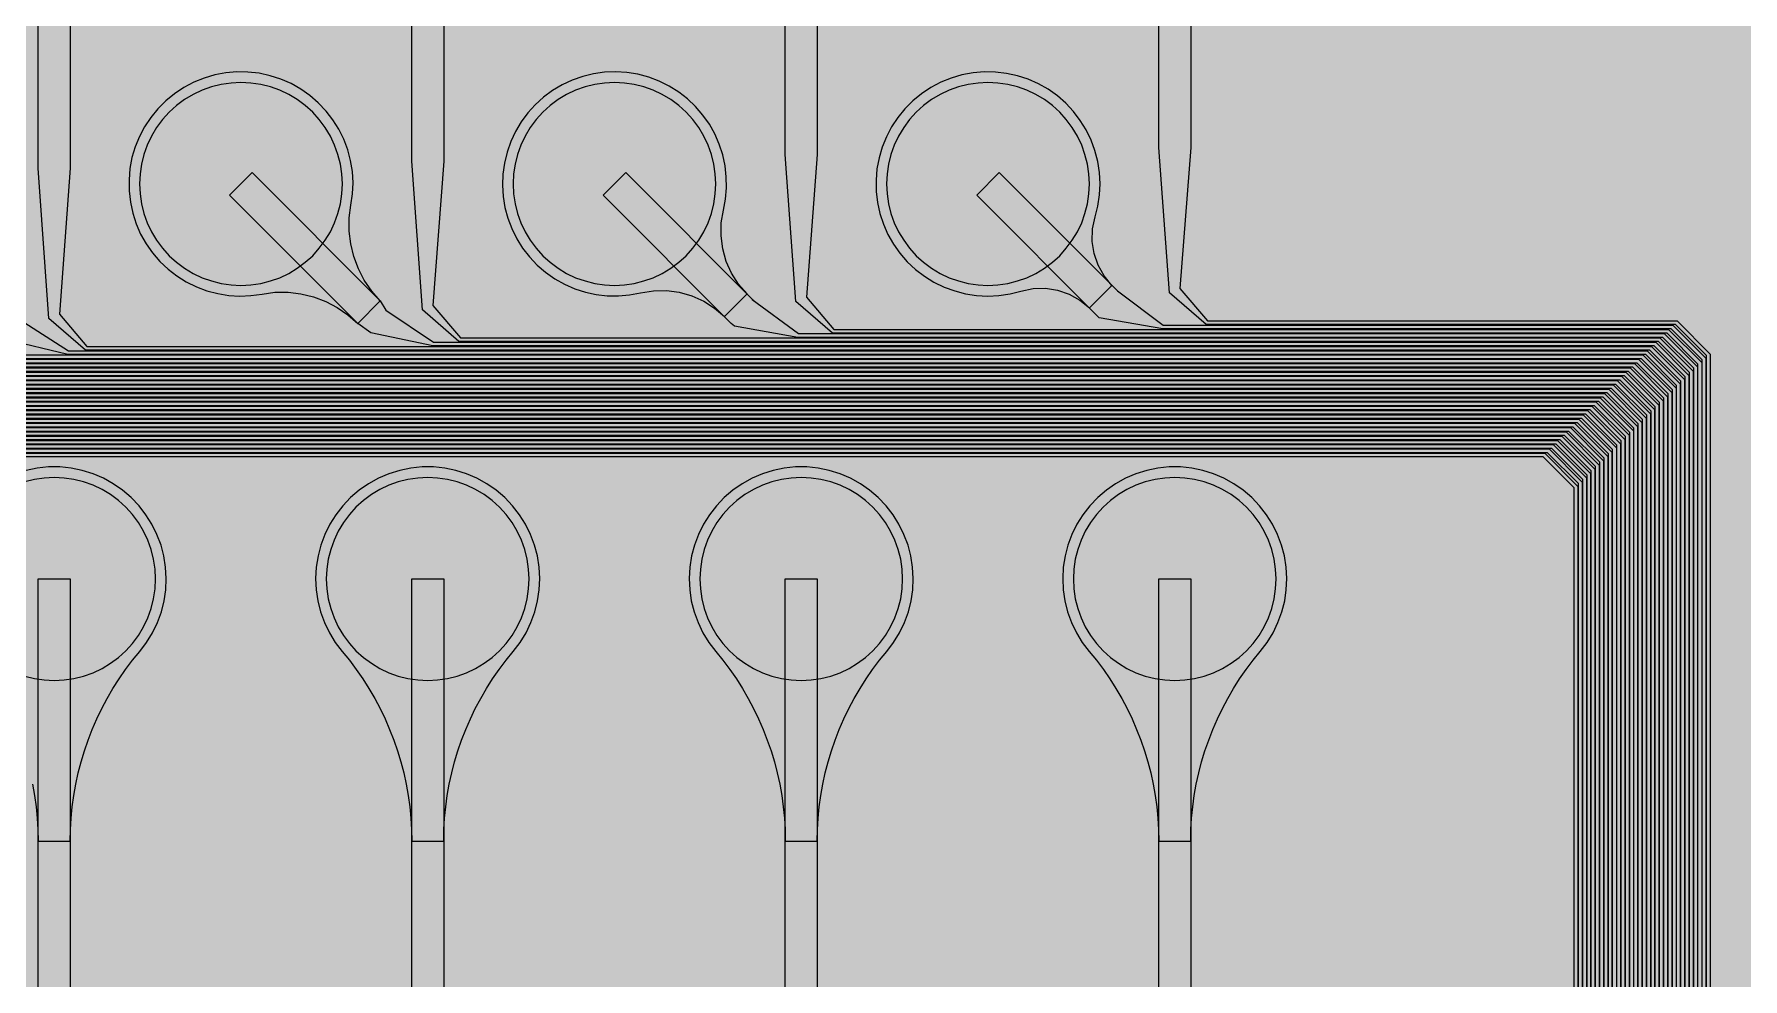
# Model space of a CAD drawing. Header units: metres. Extents: x -7231 to 10969, y -37556 to 1873.
# Drawn here: x 7913 to 9514, y -20415 to -19531 of the extents above; entities that cross this region are included whole.
import ezdxf

# ---------------------------------------------------------------- set-up
doc = ezdxf.new("R2010")
doc.units = ezdxf.units.M
for name, color, linetype in [('Metal1', 4, 'CONTINUOUS'), ('Metal2', 3, 'CONTINUOUS'), ('Polyimide', 7, 'CONTINUOUS'), ('Polyimide_Negative', 5, 'CONTINUOUS')]:
    doc.layers.add(name, color=color, linetype=linetype)

msp = doc.modelspace()

# ---------------------------------------------------------------- hatches: boundary and pattern name
at = {"layer": 'Polyimide'}
msp.add_hatch(color=7, dxfattribs=at).paths.add_polyline_path([(4065.7, -468), (4066.7, -502), (4068.5, -536), (4071.4, -570), (4075.5, -604), (4081, -638), (4088, -672), (4096.5, -706), (4106.6, -740), (4118.3, -774), (4131.6, -808), (4146.5, -842), (4162.9, -876), (4180.7, -910), (4199.8, -944), (4220.2, -978), (4241.7, -1012), (4264.2, -1046), (4287.5, -1080), (4311.5, -1114), (4336, -1148), (4360.9, -1182), (4385.9, -1216), (4410.9, -1250), (4435.7, -1284), (4460.2, -1318), (4484.2, -1352), (4507.5, -1385.9), (4530, -1419.9), (4551.5, -1453.9), (4571.9, -1487.9), (4591.1, -1521.9), (4608.9, -1555.9), (4625.3, -1589.9), (4640.1, -1623.9), (4653.4, -1657.9), (4665.1, -1691.9), (4675.2, -1725.9), (4683.7, -1759.9), (4690.7, -1793.9), (4696.2, -1827.9), (4700.3, -1861.9), (4703.2, -1895.9), (4705.1, -1929.9), (4706.1, -1963.9), (4706.4, -1997.9), (4706.5, -2031.9), (4706.5, -4793), (4710, -4838.4), (4720.2, -4882.7), (4737.1, -4925), (4760.1, -4964.2), (4788.9, -4999.5), (4822.6, -5030), (4860.5, -5055.1), (4901.8, -5074.2), (4901.8, -5074.2), (4970.7, -5105.2), (5034.7, -5145.3), (5092.8, -5193.5), (5143.8, -5249.2), (5186.9, -5311.2), (5221.2, -5378.4), (5246.2, -5449.7), (5261.4, -5523.7), (5266.5, -5599), (5261.4, -5674.3), (5246.2, -5748.3), (5221.2, -5819.6), (5186.9, -5886.8), (5143.8, -5948.8), (5092.8, -6004.5), (5034.7, -6052.7), (4970.7, -6092.8), (4901.8, -6123.8), (4860.5, -6142.9), (4822.6, -6168), (4788.9, -6198.5), (4760.1, -6233.8), (4737.1, -6273), (4720.2, -6315.3), (4710, -6359.6), (4706.5, -6405), (4706.5, -9221.5), (4710, -9266.9), (4720.2, -9311.2), (4737.1, -9353.5), (4760.1, -9392.7), (4788.9, -9428), (4822.6, -9458.5), (4860.5, -9483.6), (4901.8, -9502.7), (4970.7, -9533.7), (5034.7, -9573.8), (5092.8, -9622), (5143.8, -9677.7), (5186.9, -9739.7), (5221.2, -9806.9), (5246.2, -9878.2), (5261.4, -9952.2), (5266.5, -10027.5), (5261.4, -10102.8), (5246.2, -10176.8), (5221.2, -10248.1), (5186.9, -10315.3), (5143.8, -10377.3), (5092.8, -10433), (5034.7, -10481.2), (4970.7, -10521.3), (4901.8, -10552.3), (4860.5, -10571.4), (4822.6, -10596.5), (4788.9, -10627), (4760.1, -10662.3), (4737.1, -10701.5), (4720.2, -10743.8), (4710, -10788.1), (4706.5, -10833.5), (4706.5, -13650), (4710, -13695.4), (4720.2, -13739.7), (4737.1, -13782), (4760.1, -13821.2), (4788.9, -13856.5), (4822.6, -13887), (4860.5, -13912.1), (4901.8, -13931.2), (4970.7, -13962.2), (5034.7, -14002.2), (5092.8, -14050.5), (5143.8, -14106.2), (5186.9, -14168.2), (5221.2, -14235.4), (5246.2, -14306.7), (5261.4, -14380.7), (5266.5, -14456), (5261.4, -14531.3), (5246.2, -14605.3), (5221.2, -14676.5), (5186.9, -14743.8), (5143.8, -14805.8), (5092.8, -14861.5), (5034.7, -14909.7), (4970.7, -14949.8), (4901.8, -14980.8), (4860.5, -14999.9), (4822.6, -15025), (4788.9, -15055.5), (4760.1, -15090.8), (4737.1, -15130), (4720.2, -15172.3), (4710, -15216.6), (4706.5, -15262), (4706.5, -15456), (4720.9, -15750), (4764.1, -16041.3), (4835.7, -16326.8), (4934.9, -16604), (5060.7, -16870.2), (5212.1, -17122.7), (5387.5, -17359.2), (5585.2, -17577.3), (5803.3, -17775), (6039.8, -17950.4), (6292.3, -18101.8), (6558.4, -18227.6), (6835.6, -18326.8), (7121.2, -18398.3), (7412.4, -18441.5), (7706.5, -18456), (9969, -18456), (10047.4, -18459.8), (10125.1, -18471.4), (10201.2, -18490.4), (10275.2, -18516.9), (10346.1, -18550.5), (10413.5, -18590.8), (10476.5, -18637.6), (10534.7, -18690.3), (10587.4, -18748.5), (10634.2, -18811.5), (10674.5, -18878.9), (10708.1, -18949.8), (10734.6, -19023.8), (10753.6, -19099.9), (10765.2, -19177.6), (10769, -19256), (10769, -20895.8), (10730.2, -20951.4), (10694.6, -21009.1), (10662.2, -21068.6), (10633.2, -21129.9), (10607.6, -21192.7), (10585.5, -21256.7), (10566.9, -21322), (10552, -21388.1), (10540.8, -21455), (10533.4, -21522.3), (10529.6, -21590), (10529.6, -21657.8), (10533.4, -21725.5), (10540.8, -21792.9), (10552, -21859.7), (10566.9, -21925.9), (10585.5, -21991.1), (10607.6, -22055.2), (10633.2, -22117.9), (10662.2, -22179.2), (10694.6, -22238.7), (10730.2, -22296.4), (10769, -22352), (10769, -32454.2), (10728.7, -32510.5), (10691.7, -32568.9), (10658, -32629.3), (10627.8, -32691.6), (10601.2, -32755.4), (10578.2, -32820.7), (10558.9, -32887.1), (10543.4, -32954.5), (10531.8, -33022.7), (10524, -33091.4), (10520.1, -33160.5), (10520.1, -33229.7), (10524, -33298.8), (10531.8, -33367.5), (10543.4, -33435.7), (10558.9, -33503.1), (10578.2, -33569.5), (10601.2, -33634.8), (10627.8, -33698.6), (10658, -33760.8), (10691.7, -33821.3), (10728.7, -33879.7), (10769, -33936), (10769, -36556), (10765.2, -36634.4), (10753.6, -36712.1), (10734.6, -36788.2), (10708.1, -36862.1), (10674.5, -36933.1), (10634.2, -37000.5), (10587.4, -37063.5), (10534.7, -37121.7), (10476.5, -37174.4), (10413.5, -37221.2), (10346.1, -37261.5), (10275.2, -37295.1), (10201.2, -37321.6), (10125.1, -37340.6), (10047.4, -37352.1), (9969, -37356), (-6231, -37356), (-6309.4, -37352.1), (-6387.1, -37340.6), (-6463.2, -37321.6), (-6537.2, -37295.1), (-6608.1, -37261.5), (-6675.5, -37221.2), (-6738.5, -37174.4), (-6796.7, -37121.7), (-6849.4, -37063.5), (-6896.2, -37000.5), (-6936.5, -36933.1), (-6970.1, -36862.1), (-6996.6, -36788.2), (-7015.6, -36712.1), (-7027.2, -36634.4), (-7031, -36556), (-7031, -33936), (-6990.7, -33879.8), (-6953.7, -33821.3), (-6920, -33760.9), (-6889.8, -33698.6), (-6863.2, -33634.8), (-6840.2, -33569.5), (-6820.9, -33503.1), (-6805.4, -33435.7), (-6793.7, -33367.5), (-6785.9, -33298.8), (-6782, -33229.7), (-6782, -33160.5), (-6785.9, -33091.4), (-6793.7, -33022.7), (-6805.4, -32954.5), (-6820.9, -32887.1), (-6840.2, -32820.6), (-6863.2, -32755.4), (-6889.8, -32691.5), (-6920, -32629.3), (-6953.7, -32568.9), (-6990.7, -32510.4), (-7031, -32454.2), (-7031, -22364.8), (-6990.7, -22308.6), (-6953.7, -22250.1), (-6920, -22189.7), (-6889.8, -22127.5), (-6863.2, -22063.6), (-6840.2, -21998.4), (-6820.9, -21931.9), (-6805.4, -21864.5), (-6793.7, -21796.3), (-6785.9, -21727.6), (-6782, -21658.5), (-6782, -21589.3), (-6785.9, -21520.3), (-6793.7, -21451.5), (-6805.4, -21383.3), (-6820.9, -21315.9), (-6840.2, -21249.5), (-6863.2, -21184.2), (-6889.8, -21120.4), (-6920, -21058.1), (-6953.7, -20997.7), (-6990.7, -20939.3), (-7031, -20883), (-7031, -19256), (-7027.2, -19177.6), (-7015.6, -19099.9), (-6996.6, -19023.8), (-6970.1, -18949.8), (-6936.5, -18878.9), (-6896.2, -18811.5), (-6849.4, -18748.5), (-6796.7, -18690.3), (-6738.5, -18637.6), (-6675.5, -18590.8), (-6608.1, -18550.5), (-6537.2, -18516.9), (-6463.2, -18490.4), (-6387.1, -18471.4), (-6309.4, -18459.8), (-6231, -18456), (-3968.5, -18456), (-3674.4, -18441.5), (-3383.2, -18398.3), (-3097.6, -18326.8), (-2820.4, -18227.6), (-2554.3, -18101.8), (-2301.8, -17950.4), (-2065.3, -17775), (-1847.2, -17577.3), (-1649.5, -17359.2), (-1474.1, -17122.7), (-1322.7, -16870.2), (-1196.9, -16604), (-1097.7, -16326.8), (-1026.1, -16041.3), (-982.9, -15750), (-968.5, -15456), (-968.5, -15262), (-972, -15216.6), (-982.2, -15172.3), (-999.1, -15130), (-1022.1, -15090.8), (-1050.9, -15055.5), (-1084.6, -15025), (-1122.5, -14999.9), (-1163.8, -14980.8), (-1232.7, -14949.8), (-1296.7, -14909.7), (-1354.8, -14861.5), (-1405.8, -14805.8), (-1448.9, -14743.8), (-1483.2, -14676.5), (-1508.2, -14605.3), (-1523.4, -14531.3), (-1528.5, -14456), (-1523.4, -14380.7), (-1508.2, -14306.7), (-1483.2, -14235.4), (-1448.9, -14168.2), (-1405.8, -14106.2), (-1354.8, -14050.5), (-1296.7, -14002.2), (-1232.7, -13962.2), (-1163.8, -13931.2), (-1122.5, -13912.1), (-1084.6, -13887), (-1050.9, -13856.5), (-1022.1, -13821.2), (-999.1, -13782), (-982.2, -13739.7), (-972, -13695.4), (-968.5, -13650), (-968.5, -12309.6), (-972, -12264.3), (-982.2, -12219.9), (-999.1, -12177.7), (-1022.1, -12138.5), (-1050.9, -12103.2), (-1084.6, -12072.6), (-1122.5, -12047.5), (-1163.8, -12028.5), (-1232.7, -11997.4), (-1296.7, -11957.4), (-1354.8, -11909.1), (-1405.8, -11853.5), (-1448.9, -11791.5), (-1483.2, -11724.2), (-1508.2, -11653), (-1523.4, -11579), (-1528.5, -11503.7), (-1523.4, -11428.3), (-1508.2, -11354.4), (-1483.2, -11283.1), (-1448.9, -11215.9), (-1405.8, -11153.8), (-1354.8, -11098.2), (-1296.7, -11049.9), (-1232.7, -11009.9), (-1163.8, -10978.8), (-1122.5, -10959.8), (-1084.6, -10934.7), (-1050.9, -10904.1), (-1022.1, -10868.9), (-999.1, -10829.6), (-982.2, -10787.4), (-972, -10743), (-968.5, -10697.7), (-968.5, -9357.3), (-972, -9311.9), (-982.2, -9267.6), (-999.1, -9225.4), (-1022.1, -9186.1), (-1050.9, -9150.8), (-1084.6, -9120.3), (-1122.5, -9095.2), (-1163.8, -9076.2), (-1163.8, -9076.2), (-1232.7, -9045.1), (-1296.7, -9005.1), (-1354.8, -8956.8), (-1405.8, -8901.1), (-1448.9, -8839.1), (-1483.2, -8771.9), (-1508.2, -8700.6), (-1523.4, -8626.7), (-1528.5, -8551.3), (-1523.4, -8476), (-1508.2, -8402), (-1483.2, -8330.8), (-1448.9, -8263.5), (-1405.8, -8201.5), (-1354.8, -8145.9), (-1296.7, -8097.6), (-1232.7, -8057.6), (-1163.8, -8026.5), (-1163.8, -8026.5), (-1122.5, -8007.4), (-1084.6, -7982.4), (-1050.9, -7951.8), (-1022.1, -7916.5), (-999.1, -7877.3), (-982.2, -7835), (-972, -7790.7), (-968.5, -7745.4), (-968.5, -6405), (-972, -6359.6), (-982.2, -6315.3), (-999.1, -6273), (-1022.1, -6233.8), (-1050.9, -6198.5), (-1084.6, -6168), (-1122.5, -6142.9), (-1163.8, -6123.8), (-1163.8, -6123.8), (-1232.7, -6092.8), (-1296.7, -6052.7), (-1354.8, -6004.5), (-1405.8, -5948.8), (-1448.9, -5886.8), (-1483.2, -5819.6), (-1508.2, -5748.3), (-1523.4, -5674.3), (-1528.5, -5599), (-1523.4, -5523.7), (-1508.2, -5449.7), (-1483.2, -5378.4), (-1448.9, -5311.2), (-1405.8, -5249.2), (-1354.8, -5193.5), (-1296.7, -5145.3), (-1232.7, -5105.2), (-1163.8, -5074.2), (-1163.8, -5074.2), (-1122.5, -5055.1), (-1084.6, -5030), (-1050.9, -4999.5), (-1022.1, -4964.2), (-999.1, -4925), (-982.2, -4882.7), (-972, -4838.4), (-968.5, -4793), (-968.5, -2031.9), (-968.4, -1997.9), (-968.1, -1963.9), (-967.1, -1929.9), (-965.2, -1895.9), (-962.2, -1861.9), (-958, -1827.9), (-952.4, -1793.9), (-945.3, -1759.9), (-936.6, -1725.9), (-926.4, -1691.9), (-914.4, -1657.9), (-900.9, -1623.9), (-885.7, -1589.9), (-869.1, -1555.9), (-850.9, -1521.9), (-831.4, -1487.9), (-810.6, -1453.9), (-788.7, -1419.9), (-765.8, -1385.9), (-742.1, -1352), (-717.6, -1318), (-692.7, -1284), (-667.4, -1250), (-641.9, -1216), (-616.4, -1182), (-591.1, -1148), (-566.1, -1114), (-541.7, -1080), (-517.9, -1046), (-495, -1012), (-473.1, -978), (-452.4, -944), (-432.8, -910), (-414.7, -876), (-398, -842), (-382.9, -808), (-369.3, -774), (-357.4, -740), (-347.1, -706), (-338.4, -672), (-331.3, -638), (-325.7, -604), (-321.5, -570), (-318.6, -536), (-316.7, -502), (-315.7, -468), (-315.3, -434), (-315.2, -400), (-315.2, 401), (-315.2, 451), (-315.2, 1644), (-270.2, 1644), (-270, 1637.1), (-269.4, 1630.3), (-268.2, 1623.5), (-266.7, 1616.8), (-264.7, 1610.2), (-262.3, 1603.8), (-259.4, 1597.6), (-256.2, 1591.5), (-252.6, 1585.7), (-248.6, 1580.1), (-244.2, 1574.8), (-239.5, 1569.8), (-234.5, 1565.1), (-229.2, 1560.7), (-223.6, 1556.7), (-217.8, 1553.1), (-211.7, 1549.8), (-205.4, 1547), (-199, 1544.6), (-192.4, 1542.6), (-185.7, 1541), (-179, 1539.9), (-172.1, 1539.2), (-165.2, 1539), (-158.4, 1539.2), (-151.5, 1539.9), (-144.8, 1541), (-138.1, 1542.6), (-131.5, 1544.6), (-125.1, 1547), (-118.8, 1549.8), (-112.8, 1553.1), (-106.9, 1556.7), (-101.3, 1560.7), (-96, 1565.1), (-91, 1569.8), (-86.3, 1574.8), (-81.9, 1580.1), (-77.9, 1585.7), (-74.3, 1591.5), (-71.1, 1597.6), (-68.2, 1603.8), (-65.8, 1610.2), (-63.8, 1616.8), (-62.3, 1623.5), (-61.1, 1630.3), (-60.5, 1637.1), (-60.2, 1644), (1853, 1644), (1853, 1573), (3815.2, 1573), (3815.5, 1579.5), (3816.1, 1586.1), (3817.2, 1592.5), (3818.7, 1598.9), (3820.6, 1605.1), (3822.9, 1611.3), (3825.6, 1617.2), (3828.6, 1623), (3832.1, 1628.6), (3835.9, 1633.9), (3840.1, 1638.9), (3844.5, 1643.7), (3849.3, 1648.2), (3854.4, 1652.3), (3859.7, 1656.1), (3865.2, 1659.6), (3871, 1662.7), (3877, 1665.4), (3883.1, 1667.7), (3889.4, 1669.6), (3895.7, 1671.1), (3902.2, 1672.1), (3908.7, 1672.8), (3915.2, 1673), (3921.8, 1672.8), (3928.3, 1672.1), (3934.8, 1671.1), (3941.1, 1669.6), (3947.4, 1667.7), (3953.5, 1665.4), (3959.5, 1662.7), (3965.2, 1659.6), (3970.8, 1656.1), (3976.1, 1652.3), (3981.2, 1648.2), (3986, 1643.7), (3990.4, 1638.9), (3994.6, 1633.9), (3998.4, 1628.6), (4001.9, 1623), (4004.9, 1617.2), (4007.6, 1611.3), (4009.9, 1605.1), (4011.8, 1598.9), (4013.3, 1592.5), (4014.4, 1586.1), (4015, 1579.5), (4015.2, 1573), (4065.2, 1573), (4065.2, 451), (4065.2, 401), (4065.2, -400), (4065.3, -434), (4065.7, -468)])

# ---------------------------------------------------------------- linework, layer by layer
at = {"layer": 'Metal1'}
for points in [[(3181.7, -21231.2), (9450.8, -21231.2), (9479.8, -21202.3), (9479.8, -19831.7), (9450.8, -19802.8), (9010.8, -19802.8), (8976.6, -19773), (8966.5, -19636.9), (8966.5, -18931), (8996.5, -18931), (8996.5, -19636.9), (8986.4, -19769), (9012.2, -19799.2), (9452.2, -19799.2), (9483.2, -19830.3), (9483.2, -21203.7), (9452.2, -21234.7), (3180.3, -21234.7)], [(3189.7, -21223.2), (9442.8, -21223.2), (9471.8, -21194.3), (9471.8, -19839.7), (9442.8, -19810.7), (8660.8, -19810.7), (8626.6, -19781), (8616.5, -19643.3), (8616.5, -18931), (8646.5, -18931), (8646.5, -19643.3), (8636.4, -19777), (8662.2, -19807.2), (9444.2, -19807.2), (9475.3, -19838.3), (9475.3, -21195.7), (9444.2, -21226.7), (3188.3, -21226.7)], [(3197.7, -21215.2), (9434.8, -21215.2), (9463.8, -21186.3), (9463.8, -19847.7), (9434.8, -19818.7), (8310.8, -19818.7), (8276.6, -19789), (8266.5, -19649.7), (8266.5, -18931), (8296.5, -18931), (8296.5, -19649.7), (8286.4, -19785), (8312.2, -19815.2), (9436.2, -19815.2), (9467.2, -19846.3), (9467.2, -21187.7), (9436.2, -21218.8), (3196.3, -21218.8)], [(3205.7, -21207.2), (9426.8, -21207.2), (9455.8, -21178.3), (9455.8, -19855.7), (9426.8, -19826.8), (7960.8, -19826.8), (7926.6, -19797), (7916.5, -19656.1), (7916.5, -18931), (7946.5, -18931), (7946.5, -19656.1), (7936.4, -19793), (7962.2, -19823.2), (9428.2, -19823.2), (9459.3, -19854.3), (9459.3, -21179.7), (9428.2, -21210.7), (3204.3, -21210.7)], [(7612.2, -19831.2), (9420.2, -19831.2), (9451.2, -19862.3), (9451.2, -21171.7), (9420.2, -21202.7), (3212.3, -21202.7)], [(3213.7, -21199.2), (9418.8, -21199.2), (9447.8, -21170.3), (9447.8, -19863.7), (9418.8, -19834.8), (7610.8, -19834.8)], [(7262.2, -19839.2), (9412.2, -19839.2), (9443.3, -19870.3), (9443.3, -21163.7), (9412.2, -21194.7), (3220.3, -21194.7)], [(3221.7, -21191.2), (9410.8, -21191.2), (9439.8, -21162.3), (9439.8, -19871.7), (9410.8, -19842.7), (7260.8, -19842.7)], [(6912.2, -19847.2), (9404.2, -19847.2), (9435.2, -19878.3), (9435.2, -21155.7), (9404.2, -21186.8), (3228.3, -21186.8)], [(3229.7, -21183.2), (9402.8, -21183.2), (9431.8, -21154.3), (9431.8, -19879.7), (9402.8, -19850.7), (6910.8, -19850.7)], [(6562.2, -19855.2), (9396.2, -19855.2), (9427.3, -19886.3), (9427.3, -21147.7), (9396.2, -21178.7), (3236.3, -21178.7)], [(3237.7, -21175.2), (9394.8, -21175.2), (9423.8, -21146.3), (9423.8, -19887.7), (9394.8, -19858.8), (6560.8, -19858.8)], [(6212.2, -19863.2), (9388.2, -19863.2), (9419.2, -19894.3), (9419.2, -21139.7), (9388.2, -21170.7), (3244.3, -21170.7)], [(3245.7, -21167.2), (9386.8, -21167.2), (9415.8, -21138.3), (9415.8, -19895.7), (9386.8, -19866.8), (6210.8, -19866.8)], [(5862.2, -19871.2), (9380.2, -19871.2), (9411.3, -19902.3), (9411.3, -21131.7), (9380.2, -21162.7), (3252.3, -21162.7)], [(3253.7, -21159.2), (9378.8, -21159.2), (9407.8, -21130.3), (9407.8, -19903.7), (9378.8, -19874.7), (5860.8, -19874.7)], [(5512.2, -19879.2), (9372.2, -19879.2), (9403.2, -19910.3), (9403.2, -21123.7), (9372.2, -21154.8), (3260.3, -21154.8)], [(3261.7, -21151.2), (9370.8, -21151.2), (9399.8, -21122.3), (9399.8, -19911.7), (9370.8, -19882.7), (5510.8, -19882.7)], [(5162.2, -19887.2), (9364.2, -19887.2), (9395.3, -19918.3), (9395.3, -21115.7), (9364.2, -21146.7), (3268.3, -21146.7)], [(3269.7, -21143.2), (9362.8, -21143.2), (9391.8, -21114.3), (9391.8, -19919.7), (9362.8, -19890.8), (5160.8, -19890.8)], [(4812.2, -19895.2), (9356.2, -19895.2), (9387.2, -19926.3), (9387.2, -21107.7), (9356.2, -21138.7), (3276.3, -21138.7)], [(3277.7, -21135.2), (9354.8, -21135.2), (9383.8, -21106.3), (9383.8, -19927.7), (9354.8, -19898.8), (4810.8, -19898.8)], [(4462.2, -19903.2), (9348.2, -19903.2), (9379.3, -19934.3), (9379.3, -21099.7), (9348.2, -21130.7), (3284.3, -21130.7)], [(3285.7, -21127.2), (9346.8, -21127.2), (9375.8, -21098.3), (9375.8, -19935.7), (9346.8, -19906.7), (4460.8, -19906.7)], [(4112.2, -19911.2), (9340.2, -19911.2), (9371.2, -19942.3), (9371.2, -21091.7), (9340.2, -21122.8), (3292.3, -21122.8)], [(3293.7, -21119.2), (9338.8, -21119.2), (9367.8, -21090.3), (9367.8, -19943.7), (9338.8, -19914.7), (4110.8, -19914.7)], [(3762.2, -19919.2), (9332.2, -19919.2), (9363.3, -19950.3), (9363.3, -21083.7), (9332.2, -21114.7), (3300.3, -21114.7)], [(3301.7, -21111.2), (9330.8, -21111.2), (9359.8, -21082.3), (9359.8, -19951.7), (9330.8, -19922.8), (3760.8, -19922.8)], [(7911.3, -20233.2), (7913.2, -20243.8), (7914.6, -20254.4), (7915.7, -20265.1), (7916.3, -20275.8), (7916.5, -20286.6), (7946.5, -20286.6), (7946.5, -20286.6), (7946.7, -20275.8), (7947.3, -20265.1), (7948.4, -20254.4), (7949.8, -20243.8), (7951.7, -20233.2), (7954, -20222.7), (7956.7, -20212.4), (7959.8, -20202.1), (7963.3, -20191.9), (7967.2, -20181.9), (7971.5, -20172.1), (7976.1, -20162.4), (7981.2, -20152.9), (7986.6, -20143.6), (7992.3, -20134.6), (7998.4, -20125.8), (8004.9, -20117.2), (8011.6, -20108.9), (8018.1, -20100.4), (8023.6, -20091.4), (8028.2, -20081.8), (8031.9, -20071.9), (8034.5, -20061.6), (8036, -20051.1), (8036.5, -20040.5), (8035.9, -20029.9), (8034.3, -20019.4), (8031.6, -20009.2), (8027.8, -19999.3), (8023.1, -19989.8), (8017.5, -19980.8), (8011, -19972.4), (8003.7, -19964.7), (7995.6, -19957.8), (7986.9, -19951.8), (7977.6, -19946.7), (7967.9, -19942.5), (7957.7, -19939.3), (7947.4, -19937.2), (7936.8, -19936.1), (7926.2, -19936.1), (7915.6, -19937.2), (7905.3, -19939.3)], [(3309.7, -21103.2), (8950.8, -21103.2), (8977.1, -21073.2), (8966.5, -20902.1), (8966.5, -20041), (8996.5, -20041), (8996.5, -20902.1), (8985.9, -21076.8), (8952.2, -21106.7), (3308.3, -21106.7)], [(3317.7, -21095.2), (8600.8, -21095.2), (8627.1, -21065.2), (8616.5, -20895.7), (8616.5, -20041), (8646.5, -20041), (8646.5, -20895.7), (8635.9, -21068.8), (8602.2, -21098.7), (3316.3, -21098.7)], [(3325.7, -21087.2), (8250.8, -21087.2), (8277.1, -21057.2), (8266.5, -20889.3), (8266.5, -20041), (8296.5, -20041), (8296.5, -20889.3), (8285.9, -21060.8), (8252.2, -21090.8), (3324.3, -21090.8)], [(7900.8, -21079.2), (7927.1, -21049.2), (7916.5, -20882.9), (7916.5, -20041), (7946.5, -20041), (7946.5, -20882.9), (7935.9, -21052.8), (7902.2, -21082.8)]]:
    msp.add_lwpolyline(points, dxfattribs=at)
for points in [[(8296.5, -20286.6), (8296.7, -20275.8), (8297.3, -20265.1), (8298.4, -20254.4), (8299.8, -20243.8), (8301.7, -20233.2), (8304, -20222.7), (8306.7, -20212.4), (8309.8, -20202.1), (8313.3, -20191.9), (8317.2, -20181.9), (8321.5, -20172.1), (8326.1, -20162.4), (8331.2, -20152.9), (8336.6, -20143.6), (8342.3, -20134.6), (8348.4, -20125.8), (8354.9, -20117.2), (8361.6, -20108.9), (8368.1, -20100.4), (8373.6, -20091.4), (8378.2, -20081.8), (8381.9, -20071.9), (8384.5, -20061.6), (8386, -20051.1), (8386.5, -20040.5), (8385.9, -20029.9), (8384.3, -20019.4), (8381.6, -20009.2), (8377.8, -19999.3), (8373.1, -19989.8), (8367.5, -19980.8), (8361, -19972.4), (8353.7, -19964.7), (8345.6, -19957.8), (8336.9, -19951.8), (8327.6, -19946.7), (8317.9, -19942.5), (8307.7, -19939.3), (8297.4, -19937.2), (8286.8, -19936.1), (8276.2, -19936.1), (8265.6, -19937.2), (8255.3, -19939.3), (8245.1, -19942.5), (8235.4, -19946.7), (8226.1, -19951.8), (8217.4, -19957.8), (8209.3, -19964.7), (8202, -19972.4), (8195.5, -19980.8), (8189.9, -19989.8), (8185.2, -19999.3), (8181.4, -20009.2), (8178.7, -20019.4), (8177.1, -20029.9), (8176.5, -20040.5), (8177, -20051.1), (8178.5, -20061.6), (8181.1, -20071.9), (8184.8, -20081.8), (8189.4, -20091.4), (8194.9, -20100.4), (8201.4, -20108.9), (8208.1, -20117.2), (8214.6, -20125.8), (8220.7, -20134.6), (8226.4, -20143.6), (8231.8, -20152.9), (8236.9, -20162.4), (8241.5, -20172.1), (8245.8, -20181.9), (8249.7, -20191.9), (8253.2, -20202.1), (8256.3, -20212.4), (8259, -20222.7), (8261.3, -20233.2), (8263.2, -20243.8), (8264.6, -20254.4), (8265.7, -20265.1), (8266.3, -20275.8), (8266.5, -20286.6), (8296.5, -20286.6)], [(8646.5, -20286.6), (8646.7, -20275.8), (8647.3, -20265.1), (8648.4, -20254.4), (8649.8, -20243.8), (8651.7, -20233.2), (8654, -20222.7), (8656.7, -20212.4), (8659.8, -20202.1), (8663.3, -20191.9), (8667.2, -20181.9), (8671.5, -20172.1), (8676.1, -20162.4), (8681.2, -20152.9), (8686.6, -20143.6), (8692.3, -20134.6), (8698.4, -20125.8), (8704.9, -20117.2), (8711.6, -20108.9), (8718.1, -20100.4), (8723.6, -20091.4), (8728.2, -20081.8), (8731.9, -20071.9), (8734.5, -20061.6), (8736, -20051.1), (8736.5, -20040.5), (8735.9, -20029.9), (8734.3, -20019.4), (8731.6, -20009.2), (8727.8, -19999.3), (8723.1, -19989.8), (8717.5, -19980.8), (8711, -19972.4), (8703.7, -19964.7), (8695.6, -19957.8), (8686.9, -19951.8), (8677.6, -19946.7), (8667.9, -19942.5), (8657.7, -19939.3), (8647.4, -19937.2), (8636.8, -19936.1), (8626.2, -19936.1), (8615.6, -19937.2), (8605.3, -19939.3), (8595.1, -19942.5), (8585.4, -19946.7), (8576.1, -19951.8), (8567.4, -19957.8), (8559.3, -19964.7), (8552, -19972.4), (8545.5, -19980.8), (8539.9, -19989.8), (8535.2, -19999.3), (8531.4, -20009.2), (8528.7, -20019.4), (8527.1, -20029.9), (8526.5, -20040.5), (8527, -20051.1), (8528.5, -20061.6), (8531.1, -20071.9), (8534.8, -20081.8), (8539.4, -20091.4), (8544.9, -20100.4), (8551.4, -20108.9), (8558.1, -20117.2), (8564.6, -20125.8), (8570.7, -20134.6), (8576.4, -20143.6), (8581.8, -20152.9), (8586.9, -20162.4), (8591.5, -20172.1), (8595.8, -20181.9), (8599.7, -20191.9), (8603.2, -20202.1), (8606.3, -20212.4), (8609, -20222.7), (8611.3, -20233.2), (8613.2, -20243.8), (8614.6, -20254.4), (8615.7, -20265.1), (8616.3, -20275.8), (8616.5, -20286.6), (8646.5, -20286.6)], [(8996.5, -20286.6), (8996.7, -20275.8), (8997.3, -20265.1), (8998.4, -20254.4), (8999.8, -20243.8), (9001.7, -20233.2), (9004, -20222.7), (9006.7, -20212.4), (9009.8, -20202.1), (9013.3, -20191.9), (9017.2, -20181.9), (9021.5, -20172.1), (9026.1, -20162.4), (9031.2, -20152.9), (9036.6, -20143.6), (9042.3, -20134.6), (9048.4, -20125.8), (9054.9, -20117.2), (9061.6, -20108.9), (9068.1, -20100.4), (9073.6, -20091.4), (9078.2, -20081.8), (9081.9, -20071.9), (9084.5, -20061.6), (9086, -20051.1), (9086.5, -20040.5), (9085.9, -20029.9), (9084.3, -20019.4), (9081.6, -20009.2), (9077.8, -19999.3), (9073.1, -19989.8), (9067.5, -19980.8), (9061, -19972.4), (9053.7, -19964.7), (9045.6, -19957.8), (9036.9, -19951.8), (9027.6, -19946.7), (9017.9, -19942.5), (9007.7, -19939.3), (8997.4, -19937.2), (8986.8, -19936.1), (8976.2, -19936.1), (8965.6, -19937.2), (8955.3, -19939.3), (8945.1, -19942.5), (8935.4, -19946.7), (8926.1, -19951.8), (8917.4, -19957.8), (8909.3, -19964.7), (8902, -19972.4), (8895.5, -19980.8), (8889.9, -19989.8), (8885.2, -19999.3), (8881.4, -20009.2), (8878.7, -20019.4), (8877.1, -20029.9), (8876.5, -20040.5), (8877, -20051.1), (8878.5, -20061.6), (8881.1, -20071.9), (8884.8, -20081.8), (8889.4, -20091.4), (8894.9, -20100.4), (8901.4, -20108.9), (8908.1, -20117.2), (8914.6, -20125.8), (8920.7, -20134.6), (8926.4, -20143.6), (8931.8, -20152.9), (8936.9, -20162.4), (8941.5, -20172.1), (8945.8, -20181.9), (8949.7, -20191.9), (8953.2, -20202.1), (8956.3, -20212.4), (8959, -20222.7), (8961.3, -20233.2), (8963.2, -20243.8), (8964.6, -20254.4), (8965.7, -20265.1), (8966.3, -20275.8), (8966.5, -20286.6), (8996.5, -20286.6)]]:
    msp.add_lwpolyline(points, close=True, dxfattribs=at)
at = {"layer": 'Metal2'}
for points in [[(8237.1, -19780.4), (8229, -19771.3), (8222.1, -19761.2), (8216.5, -19750.4), (8212.2, -19739), (8209.4, -19727.2), (8208, -19715.1), (8208, -19702.9), (8209.6, -19690.8), (8211.1, -19680.4), (8211.5, -19670), (8210.9, -19659.5), (8209.2, -19649.2), (8206.5, -19639), (8202.8, -19629.2), (8198.2, -19619.8), (8192.6, -19610.9), (8186.2, -19602.7), (8179, -19595.1), (8171.1, -19588.2), (8162.5, -19582.2), (8153.4, -19577), (8143.8, -19572.8), (8133.8, -19569.6), (8123.6, -19567.4), (8113.1, -19566.2), (8102.7, -19566.1), (8092.2, -19567), (8081.9, -19568.9), (8071.9, -19571.9), (8062.2, -19575.8), (8052.9, -19580.7), (8044.2, -19586.5), (8036.1, -19593.1), (8028.6, -19600.6), (8022, -19608.7), (8016.2, -19617.4), (8011.3, -19626.7), (8007.4, -19636.4), (8004.4, -19646.4), (8002.5, -19656.7), (8001.6, -19667.2), (8001.7, -19677.6), (8002.9, -19688.1), (8005.1, -19698.3), (8008.3, -19708.3), (8012.5, -19717.9), (8017.7, -19727), (8023.7, -19735.6), (8030.6, -19743.5), (8038.2, -19750.7), (8046.4, -19757.1), (8055.3, -19762.7), (8064.7, -19767.3), (8074.5, -19771), (8084.7, -19773.7), (8095, -19775.4), (8105.5, -19776), (8115.9, -19775.6), (8126.3, -19774.1), (8138.4, -19772.5), (8150.6, -19772.5), (8162.7, -19773.9), (8174.5, -19776.7), (8185.9, -19781), (8196.7, -19786.6), (8206.8, -19793.5), (8215.9, -19801.6), (8237.1, -19780.4)], [(8580.8, -19774), (8572.8, -19764.8), (8566.3, -19754.6), (8561.3, -19743.5), (8558, -19731.7), (8556.4, -19719.7), (8556.6, -19707.5), (8558.6, -19695.5), (8560.5, -19685.2), (8561.4, -19674.8), (8561.3, -19664.3), (8560.1, -19653.9), (8557.9, -19643.7), (8554.7, -19633.8), (8550.5, -19624.2), (8545.4, -19615.1), (8539.3, -19606.5), (8532.5, -19598.6), (8524.9, -19591.4), (8516.7, -19584.9), (8507.8, -19579.4), (8498.4, -19574.7), (8488.6, -19571), (8478.5, -19568.3), (8468.2, -19566.7), (8457.8, -19566), (8447.3, -19566.4), (8436.9, -19567.8), (8426.8, -19570.3), (8416.9, -19573.8), (8407.4, -19578.2), (8398.4, -19583.5), (8390, -19589.7), (8382.3, -19596.8), (8375.2, -19604.5), (8369, -19612.9), (8363.7, -19621.9), (8359.3, -19631.4), (8355.8, -19641.3), (8353.3, -19651.4), (8351.9, -19661.8), (8351.5, -19672.3), (8352.2, -19682.7), (8353.8, -19693), (8356.5, -19703.1), (8360.2, -19712.9), (8364.9, -19722.3), (8370.4, -19731.2), (8376.9, -19739.4), (8384.1, -19747), (8392, -19753.8), (8400.6, -19759.9), (8409.7, -19765), (8419.3, -19769.2), (8429.2, -19772.4), (8439.4, -19774.6), (8449.8, -19775.8), (8460.3, -19775.9), (8470.7, -19775), (8481, -19773.1), (8493, -19771.1), (8505.2, -19770.9), (8517.2, -19772.5), (8529, -19775.8), (8540.1, -19780.8), (8550.3, -19787.3), (8559.5, -19795.3), (8580.8, -19774)], [(8922.7, -19766), (8915.3, -19757.2), (8909.7, -19747.1), (8905.9, -19736.2), (8904.1, -19724.8), (8904.4, -19713.2), (8906.8, -19701.9), (8909.4, -19691.7), (8911, -19681.3), (8911.5, -19670.8), (8911, -19660.3), (8909.4, -19649.9), (8906.7, -19639.8), (8903.1, -19629.9), (8898.5, -19620.4), (8893, -19611.5), (8886.6, -19603.1), (8879.4, -19595.4), (8871.5, -19588.5), (8862.9, -19582.4), (8853.8, -19577.2), (8844.2, -19573), (8834.2, -19569.7), (8823.9, -19567.5), (8813.5, -19566.2), (8802.9, -19566.1), (8792.5, -19566.9), (8782.1, -19568.9), (8772, -19571.8), (8762.3, -19575.8), (8753, -19580.7), (8744.2, -19586.5), (8736.1, -19593.1), (8728.6, -19600.6), (8722, -19608.7), (8716.2, -19617.5), (8711.3, -19626.8), (8707.3, -19636.5), (8704.4, -19646.6), (8702.4, -19657), (8701.6, -19667.4), (8701.7, -19678), (8703, -19688.4), (8705.2, -19698.7), (8708.5, -19708.7), (8712.7, -19718.3), (8717.9, -19727.4), (8724, -19736), (8730.9, -19743.9), (8738.6, -19751.1), (8747, -19757.5), (8755.9, -19763), (8765.4, -19767.6), (8775.3, -19771.2), (8785.4, -19773.9), (8795.8, -19775.5), (8806.3, -19776), (8816.8, -19775.5), (8827.2, -19773.9), (8837.4, -19771.3), (8848.7, -19768.9), (8860.3, -19768.6), (8871.7, -19770.4), (8882.6, -19774.2), (8892.7, -19779.8), (8901.5, -19787.2), (8922.7, -19766)]]:
    msp.add_lwpolyline(points, close=True, dxfattribs=at)
for points in [[(3185.7, -21227.2), (9446.8, -21227.2), (9475.8, -21198.3), (9475.8, -19835.7), (9446.8, -19806.8), (8970.2, -19806.8), (8910.8, -19796.5), (8795.9, -19681.6), (8817.1, -19660.4), (8927.8, -19771.1), (8970.8, -19803.2), (9448.2, -19803.2), (9479.3, -19834.3), (9479.3, -21199.7), (9448.2, -21230.7), (3184.3, -21230.7)], [(3193.7, -21219.2), (9438.8, -21219.2), (9467.8, -21190.3), (9467.8, -19843.7), (9438.8, -19814.8), (8628.2, -19814.8), (8568.9, -19804.3), (8565.9, -19801.6), (8445.9, -19681.6), (8467.1, -19660.4), (8587.1, -19780.4), (8585.6, -19779.3), (8628.8, -19811.2), (9440.2, -19811.2), (9471.2, -19842.3), (9471.2, -21191.7), (9440.2, -21222.7), (3192.3, -21222.7)], [(3201.7, -21211.2), (9430.8, -21211.2), (9459.8, -21182.3), (9459.8, -19851.7), (9430.8, -19822.7), (8286.2, -19822.7), (8228.2, -19810.4), (8215.9, -19801.6), (8095.9, -19681.6), (8117.1, -19660.4), (8237.1, -19780.4), (8242.4, -19789.1), (8286.8, -19819.2), (9432.2, -19819.2), (9463.2, -19850.3), (9463.2, -21183.7), (9432.2, -21214.7), (3200.3, -21214.7)], [(7899.5, -19798.4), (7944.8, -19827.2), (9424.2, -19827.2), (9455.2, -19858.3), (9455.2, -21175.7), (9424.2, -21206.8), (3208.3, -21206.8)], [(3209.7, -21203.2), (9422.8, -21203.2), (9451.8, -21174.3), (9451.8, -19859.7), (9422.8, -19830.7), (7944.2, -19830.7), (7887, -19817.1)], [(7602.8, -19835.2), (9416.2, -19835.2), (9447.2, -19866.3), (9447.2, -21167.7), (9416.2, -21198.7), (3216.3, -21198.7)], [(3217.7, -21195.2), (9414.8, -21195.2), (9443.8, -21166.3), (9443.8, -19867.7), (9414.8, -19838.8), (7602.2, -19838.8)], [(7260.8, -19843.2), (9408.2, -19843.2), (9439.2, -19874.3), (9439.2, -21159.7), (9408.2, -21190.7), (3224.3, -21190.7)], [(3225.7, -21187.2), (9406.8, -21187.2), (9435.8, -21158.3), (9435.8, -19875.7), (9406.8, -19846.8), (7260.2, -19846.8)], [(6878.1, -19851.2), (9400.2, -19851.2), (9431.2, -19882.3), (9431.2, -21151.7), (9400.2, -21182.7), (3232.3, -21182.7)], [(3233.7, -21179.2), (9398.8, -21179.2), (9427.8, -21150.3), (9427.8, -19883.7), (9398.8, -19854.7), (6877.3, -19854.7)], [(6528.1, -19859.2), (9392.2, -19859.2), (9423.2, -19890.3), (9423.2, -21143.7), (9392.2, -21174.8), (3240.3, -21174.8)], [(3241.7, -21171.2), (9390.8, -21171.2), (9419.8, -21142.3), (9419.8, -19891.7), (9390.8, -19862.7), (6527.3, -19862.7)], [(6178.1, -19867.2), (9384.2, -19867.2), (9415.2, -19898.3), (9415.2, -21135.7), (9384.2, -21166.7), (3248.3, -21166.7)], [(3249.7, -21163.2), (9382.8, -21163.2), (9411.8, -21134.3), (9411.8, -19899.7), (9382.8, -19870.8), (6177.3, -19870.8)], [(5828.1, -19875.2), (9376.2, -19875.2), (9407.2, -19906.3), (9407.2, -21127.7), (9376.2, -21158.7), (3256.3, -21158.7)], [(3257.7, -21155.2), (9374.8, -21155.2), (9403.8, -21126.3), (9403.8, -19907.7), (9374.8, -19878.8), (5827.3, -19878.8)], [(5478.2, -19883.2), (9368.2, -19883.2), (9399.2, -19914.3), (9399.2, -21119.7), (9368.2, -21150.7), (3264.3, -21150.7)], [(3265.7, -21147.2), (9366.8, -21147.2), (9395.8, -21118.3), (9395.8, -19915.7), (9366.8, -19886.7), (5477.3, -19886.7)], [(5128.2, -19891.2), (9360.2, -19891.2), (9391.2, -19922.3), (9391.2, -21111.7), (9360.2, -21142.8), (3272.3, -21142.8)], [(3273.7, -21139.2), (9358.8, -21139.2), (9387.8, -21110.3), (9387.8, -19923.7), (9358.8, -19894.7), (5127.3, -19894.7)], [(4778.2, -19899.2), (9352.2, -19899.2), (9383.2, -19930.3), (9383.2, -21103.7), (9352.2, -21134.7), (3280.3, -21134.7)], [(3281.7, -21131.2), (9350.8, -21131.2), (9379.8, -21102.3), (9379.8, -19931.7), (9350.8, -19902.8), (4777.3, -19902.8)], [(4428.2, -19907.2), (9344.2, -19907.2), (9375.2, -19938.3), (9375.2, -21095.7), (9344.2, -21126.7), (3288.3, -21126.7)], [(3289.7, -21123.2), (9342.8, -21123.2), (9371.8, -21094.3), (9371.8, -19939.7), (9342.8, -19910.8), (4427.2, -19910.8)], [(4078.2, -19915.2), (9336.2, -19915.2), (9367.2, -19946.3), (9367.2, -21087.7), (9336.2, -21118.7), (3296.3, -21118.7)], [(3297.7, -21115.2), (9334.8, -21115.2), (9363.8, -21086.3), (9363.8, -19947.7), (9334.8, -19918.7), (4077.2, -19918.7)], [(3728.2, -19923.2), (9328.2, -19923.2), (9359.2, -19954.3), (9359.2, -21079.7), (9328.2, -21110.8), (3304.3, -21110.8)], [(3305.7, -21107.2), (9326.8, -21107.2), (9355.8, -21078.3), (9355.8, -19955.7), (9326.8, -19926.7), (3727.2, -19926.7)]]:
    msp.add_lwpolyline(points, dxfattribs=at)
at = {"layer": 'Polyimide_Negative'}
for points in [[(8201.5, -19671), (8201, -19661.7), (8199.7, -19652.5), (8197.4, -19643.4), (8194.3, -19634.6), (8190.3, -19626.2), (8185.5, -19618.2), (8179.9, -19610.7), (8173.7, -19603.8), (8166.8, -19597.6), (8159.3, -19592), (8151.3, -19587.2), (8142.9, -19583.2), (8134.1, -19580.1), (8125, -19577.8), (8115.8, -19576.5), (8106.5, -19576), (8097.2, -19576.5), (8088, -19577.8), (8078.9, -19580.1), (8070.1, -19583.2), (8061.7, -19587.2), (8053.7, -19592), (8046.2, -19597.6), (8039.3, -19603.8), (8033.1, -19610.7), (8027.5, -19618.2), (8022.7, -19626.2), (8018.7, -19634.6), (8015.6, -19643.4), (8013.3, -19652.5), (8012, -19661.7), (8011.5, -19671), (8012, -19680.3), (8013.3, -19689.5), (8015.6, -19698.6), (8018.7, -19707.4), (8022.7, -19715.8), (8027.5, -19723.8), (8033.1, -19731.3), (8039.3, -19738.2), (8046.2, -19744.4), (8053.7, -19750), (8061.7, -19754.8), (8070.1, -19758.8), (8078.9, -19761.9), (8088, -19764.2), (8097.2, -19765.5), (8106.5, -19766), (8115.8, -19765.5), (8125, -19764.2), (8134.1, -19761.9), (8142.9, -19758.8), (8151.3, -19754.8), (8159.3, -19750), (8166.8, -19744.4), (8173.7, -19738.2), (8179.9, -19731.3), (8185.5, -19723.8), (8190.3, -19715.8), (8194.3, -19707.4), (8197.4, -19698.6), (8199.7, -19689.5), (8201, -19680.3), (8201.5, -19671)], [(8551.5, -19671), (8551, -19661.7), (8549.7, -19652.5), (8547.4, -19643.4), (8544.3, -19634.6), (8540.3, -19626.2), (8535.5, -19618.2), (8529.9, -19610.7), (8523.7, -19603.8), (8516.8, -19597.6), (8509.3, -19592), (8501.3, -19587.2), (8492.9, -19583.2), (8484.1, -19580.1), (8475, -19577.8), (8465.8, -19576.5), (8456.5, -19576), (8447.2, -19576.5), (8438, -19577.8), (8428.9, -19580.1), (8420.1, -19583.2), (8411.7, -19587.2), (8403.7, -19592), (8396.2, -19597.6), (8389.3, -19603.8), (8383.1, -19610.7), (8377.5, -19618.2), (8372.7, -19626.2), (8368.7, -19634.6), (8365.6, -19643.4), (8363.3, -19652.5), (8362, -19661.7), (8361.5, -19671), (8362, -19680.3), (8363.3, -19689.5), (8365.6, -19698.6), (8368.7, -19707.4), (8372.7, -19715.8), (8377.5, -19723.8), (8383.1, -19731.3), (8389.3, -19738.2), (8396.2, -19744.4), (8403.7, -19750), (8411.7, -19754.8), (8420.1, -19758.8), (8428.9, -19761.9), (8438, -19764.2), (8447.2, -19765.5), (8456.5, -19766), (8465.8, -19765.5), (8475, -19764.2), (8484.1, -19761.9), (8492.9, -19758.8), (8501.3, -19754.8), (8509.3, -19750), (8516.8, -19744.4), (8523.7, -19738.2), (8529.9, -19731.3), (8535.5, -19723.8), (8540.3, -19715.8), (8544.3, -19707.4), (8547.4, -19698.6), (8549.7, -19689.5), (8551, -19680.3), (8551.5, -19671)], [(8901.5, -19671), (8901, -19661.7), (8899.7, -19652.5), (8897.4, -19643.4), (8894.3, -19634.6), (8890.3, -19626.2), (8885.5, -19618.2), (8879.9, -19610.7), (8873.7, -19603.8), (8866.8, -19597.6), (8859.3, -19592), (8851.3, -19587.2), (8842.9, -19583.2), (8834.1, -19580.1), (8825, -19577.8), (8815.8, -19576.5), (8806.5, -19576), (8797.2, -19576.5), (8788, -19577.8), (8778.9, -19580.1), (8770.1, -19583.2), (8761.7, -19587.2), (8753.7, -19592), (8746.2, -19597.6), (8739.3, -19603.8), (8733.1, -19610.7), (8727.5, -19618.2), (8722.7, -19626.2), (8718.7, -19634.6), (8715.6, -19643.4), (8713.3, -19652.5), (8712, -19661.7), (8711.5, -19671), (8712, -19680.3), (8713.3, -19689.5), (8715.6, -19698.6), (8718.7, -19707.4), (8722.7, -19715.8), (8727.5, -19723.8), (8733.1, -19731.3), (8739.3, -19738.2), (8746.2, -19744.4), (8753.7, -19750), (8761.7, -19754.8), (8770.1, -19758.8), (8778.9, -19761.9), (8788, -19764.2), (8797.2, -19765.5), (8806.5, -19766), (8815.8, -19765.5), (8825, -19764.2), (8834.1, -19761.9), (8842.9, -19758.8), (8851.3, -19754.8), (8859.3, -19750), (8866.8, -19744.4), (8873.7, -19738.2), (8879.9, -19731.3), (8885.5, -19723.8), (8890.3, -19715.8), (8894.3, -19707.4), (8897.4, -19698.6), (8899.7, -19689.5), (8901, -19680.3), (8901.5, -19671)], [(8376.5, -20041), (8376, -20031.7), (8374.7, -20022.5), (8372.4, -20013.4), (8369.3, -20004.6), (8365.3, -19996.2), (8360.5, -19988.2), (8354.9, -19980.7), (8348.7, -19973.8), (8341.8, -19967.6), (8334.3, -19962), (8326.3, -19957.2), (8317.9, -19953.2), (8309.1, -19950.1), (8300, -19947.8), (8290.8, -19946.5), (8281.5, -19946), (8272.2, -19946.5), (8263, -19947.8), (8253.9, -19950.1), (8245.1, -19953.2), (8236.7, -19957.2), (8228.7, -19962), (8221.2, -19967.6), (8214.3, -19973.8), (8208.1, -19980.7), (8202.5, -19988.2), (8197.7, -19996.2), (8193.7, -20004.6), (8190.6, -20013.4), (8188.3, -20022.5), (8187, -20031.7), (8186.5, -20041), (8187, -20050.3), (8188.3, -20059.5), (8190.6, -20068.6), (8193.7, -20077.4), (8197.7, -20085.8), (8202.5, -20093.8), (8208.1, -20101.3), (8214.3, -20108.2), (8221.2, -20114.4), (8228.7, -20120), (8236.7, -20124.8), (8245.1, -20128.8), (8253.9, -20131.9), (8263, -20134.2), (8272.2, -20135.5), (8281.5, -20136), (8290.8, -20135.5), (8300, -20134.2), (8309.1, -20131.9), (8317.9, -20128.8), (8326.3, -20124.8), (8334.3, -20120), (8341.8, -20114.4), (8348.7, -20108.2), (8354.9, -20101.3), (8360.5, -20093.8), (8365.3, -20085.8), (8369.3, -20077.4), (8372.4, -20068.6), (8374.7, -20059.5), (8376, -20050.3), (8376.5, -20041)], [(8726.5, -20041), (8726, -20031.7), (8724.7, -20022.5), (8722.4, -20013.4), (8719.3, -20004.6), (8715.3, -19996.2), (8710.5, -19988.2), (8704.9, -19980.7), (8698.7, -19973.8), (8691.8, -19967.6), (8684.3, -19962), (8676.3, -19957.2), (8667.9, -19953.2), (8659.1, -19950.1), (8650, -19947.8), (8640.8, -19946.5), (8631.5, -19946), (8622.2, -19946.5), (8613, -19947.8), (8603.9, -19950.1), (8595.1, -19953.2), (8586.7, -19957.2), (8578.7, -19962), (8571.2, -19967.6), (8564.3, -19973.8), (8558.1, -19980.7), (8552.5, -19988.2), (8547.7, -19996.2), (8543.7, -20004.6), (8540.6, -20013.4), (8538.3, -20022.5), (8537, -20031.7), (8536.5, -20041), (8537, -20050.3), (8538.3, -20059.5), (8540.6, -20068.6), (8543.7, -20077.4), (8547.7, -20085.8), (8552.5, -20093.8), (8558.1, -20101.3), (8564.3, -20108.2), (8571.2, -20114.4), (8578.7, -20120), (8586.7, -20124.8), (8595.1, -20128.8), (8603.9, -20131.9), (8613, -20134.2), (8622.2, -20135.5), (8631.5, -20136), (8640.8, -20135.5), (8650, -20134.2), (8659.1, -20131.9), (8667.9, -20128.8), (8676.3, -20124.8), (8684.3, -20120), (8691.8, -20114.4), (8698.7, -20108.2), (8704.9, -20101.3), (8710.5, -20093.8), (8715.3, -20085.8), (8719.3, -20077.4), (8722.4, -20068.6), (8724.7, -20059.5), (8726, -20050.3), (8726.5, -20041)], [(9076.5, -20041), (9076, -20031.7), (9074.7, -20022.5), (9072.4, -20013.4), (9069.3, -20004.6), (9065.3, -19996.2), (9060.5, -19988.2), (9054.9, -19980.7), (9048.7, -19973.8), (9041.8, -19967.6), (9034.3, -19962), (9026.3, -19957.2), (9017.9, -19953.2), (9009.1, -19950.1), (9000, -19947.8), (8990.8, -19946.5), (8981.5, -19946), (8972.2, -19946.5), (8963, -19947.8), (8953.9, -19950.1), (8945.1, -19953.2), (8936.7, -19957.2), (8928.7, -19962), (8921.2, -19967.6), (8914.3, -19973.8), (8908.1, -19980.7), (8902.5, -19988.2), (8897.7, -19996.2), (8893.7, -20004.6), (8890.6, -20013.4), (8888.3, -20022.5), (8887, -20031.7), (8886.5, -20041), (8887, -20050.3), (8888.3, -20059.5), (8890.6, -20068.6), (8893.7, -20077.4), (8897.7, -20085.8), (8902.5, -20093.8), (8908.1, -20101.3), (8914.3, -20108.2), (8921.2, -20114.4), (8928.7, -20120), (8936.7, -20124.8), (8945.1, -20128.8), (8953.9, -20131.9), (8963, -20134.2), (8972.2, -20135.5), (8981.5, -20136), (8990.8, -20135.5), (9000, -20134.2), (9009.1, -20131.9), (9017.9, -20128.8), (9026.3, -20124.8), (9034.3, -20120), (9041.8, -20114.4), (9048.7, -20108.2), (9054.9, -20101.3), (9060.5, -20093.8), (9065.3, -20085.8), (9069.3, -20077.4), (9072.4, -20068.6), (9074.7, -20059.5), (9076, -20050.3), (9076.5, -20041)]]:
    msp.add_lwpolyline(points, close=True, dxfattribs=at)
msp.add_lwpolyline([(7903.9, -20131.9), (7913, -20134.2), (7922.2, -20135.5), (7931.5, -20136), (7940.8, -20135.5), (7950, -20134.2), (7959.1, -20131.9), (7967.9, -20128.8), (7976.3, -20124.8), (7984.3, -20120), (7991.8, -20114.4), (7998.7, -20108.2), (8004.9, -20101.3), (8010.5, -20093.8), (8015.3, -20085.8), (8019.3, -20077.4), (8022.4, -20068.6), (8024.7, -20059.5), (8026, -20050.3), (8026.5, -20041), (8026.5, -20041), (8026, -20031.7), (8024.7, -20022.5), (8022.4, -20013.4), (8019.3, -20004.6), (8015.3, -19996.2), (8010.5, -19988.2), (8004.9, -19980.7), (7998.7, -19973.8), (7991.8, -19967.6), (7984.3, -19962), (7976.3, -19957.2), (7967.9, -19953.2), (7959.1, -19950.1), (7950, -19947.8), (7940.8, -19946.5), (7931.5, -19946), (7922.2, -19946.5), (7913, -19947.8), (7903.9, -19950.1)], dxfattribs=at)

doc.saveas('drawing.dxf')
